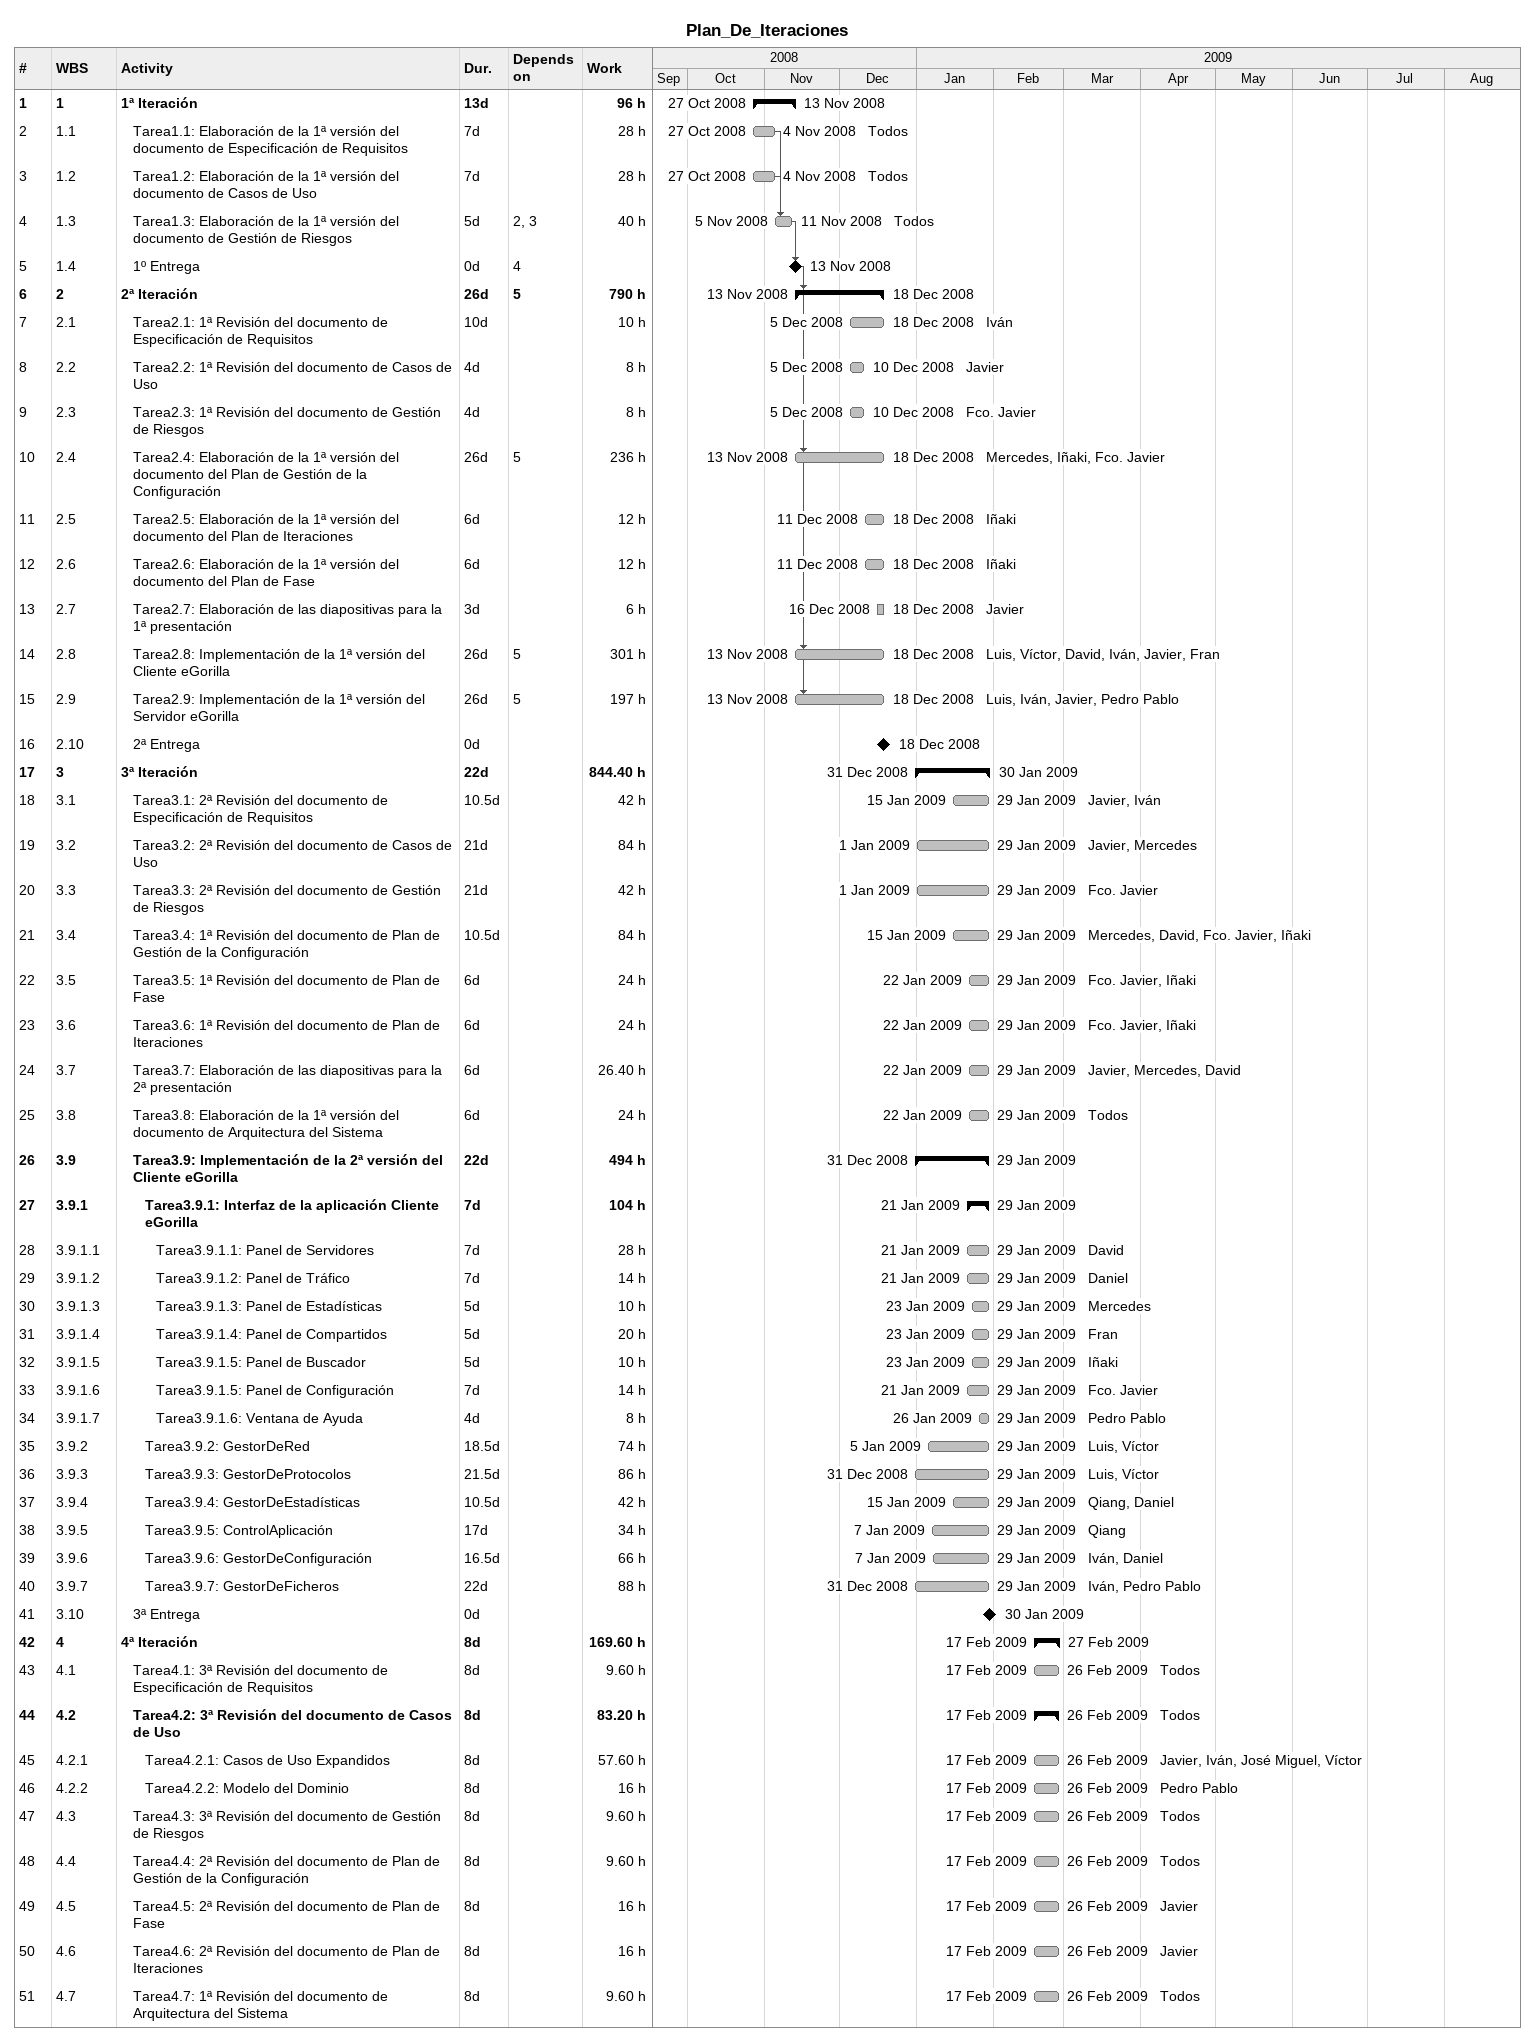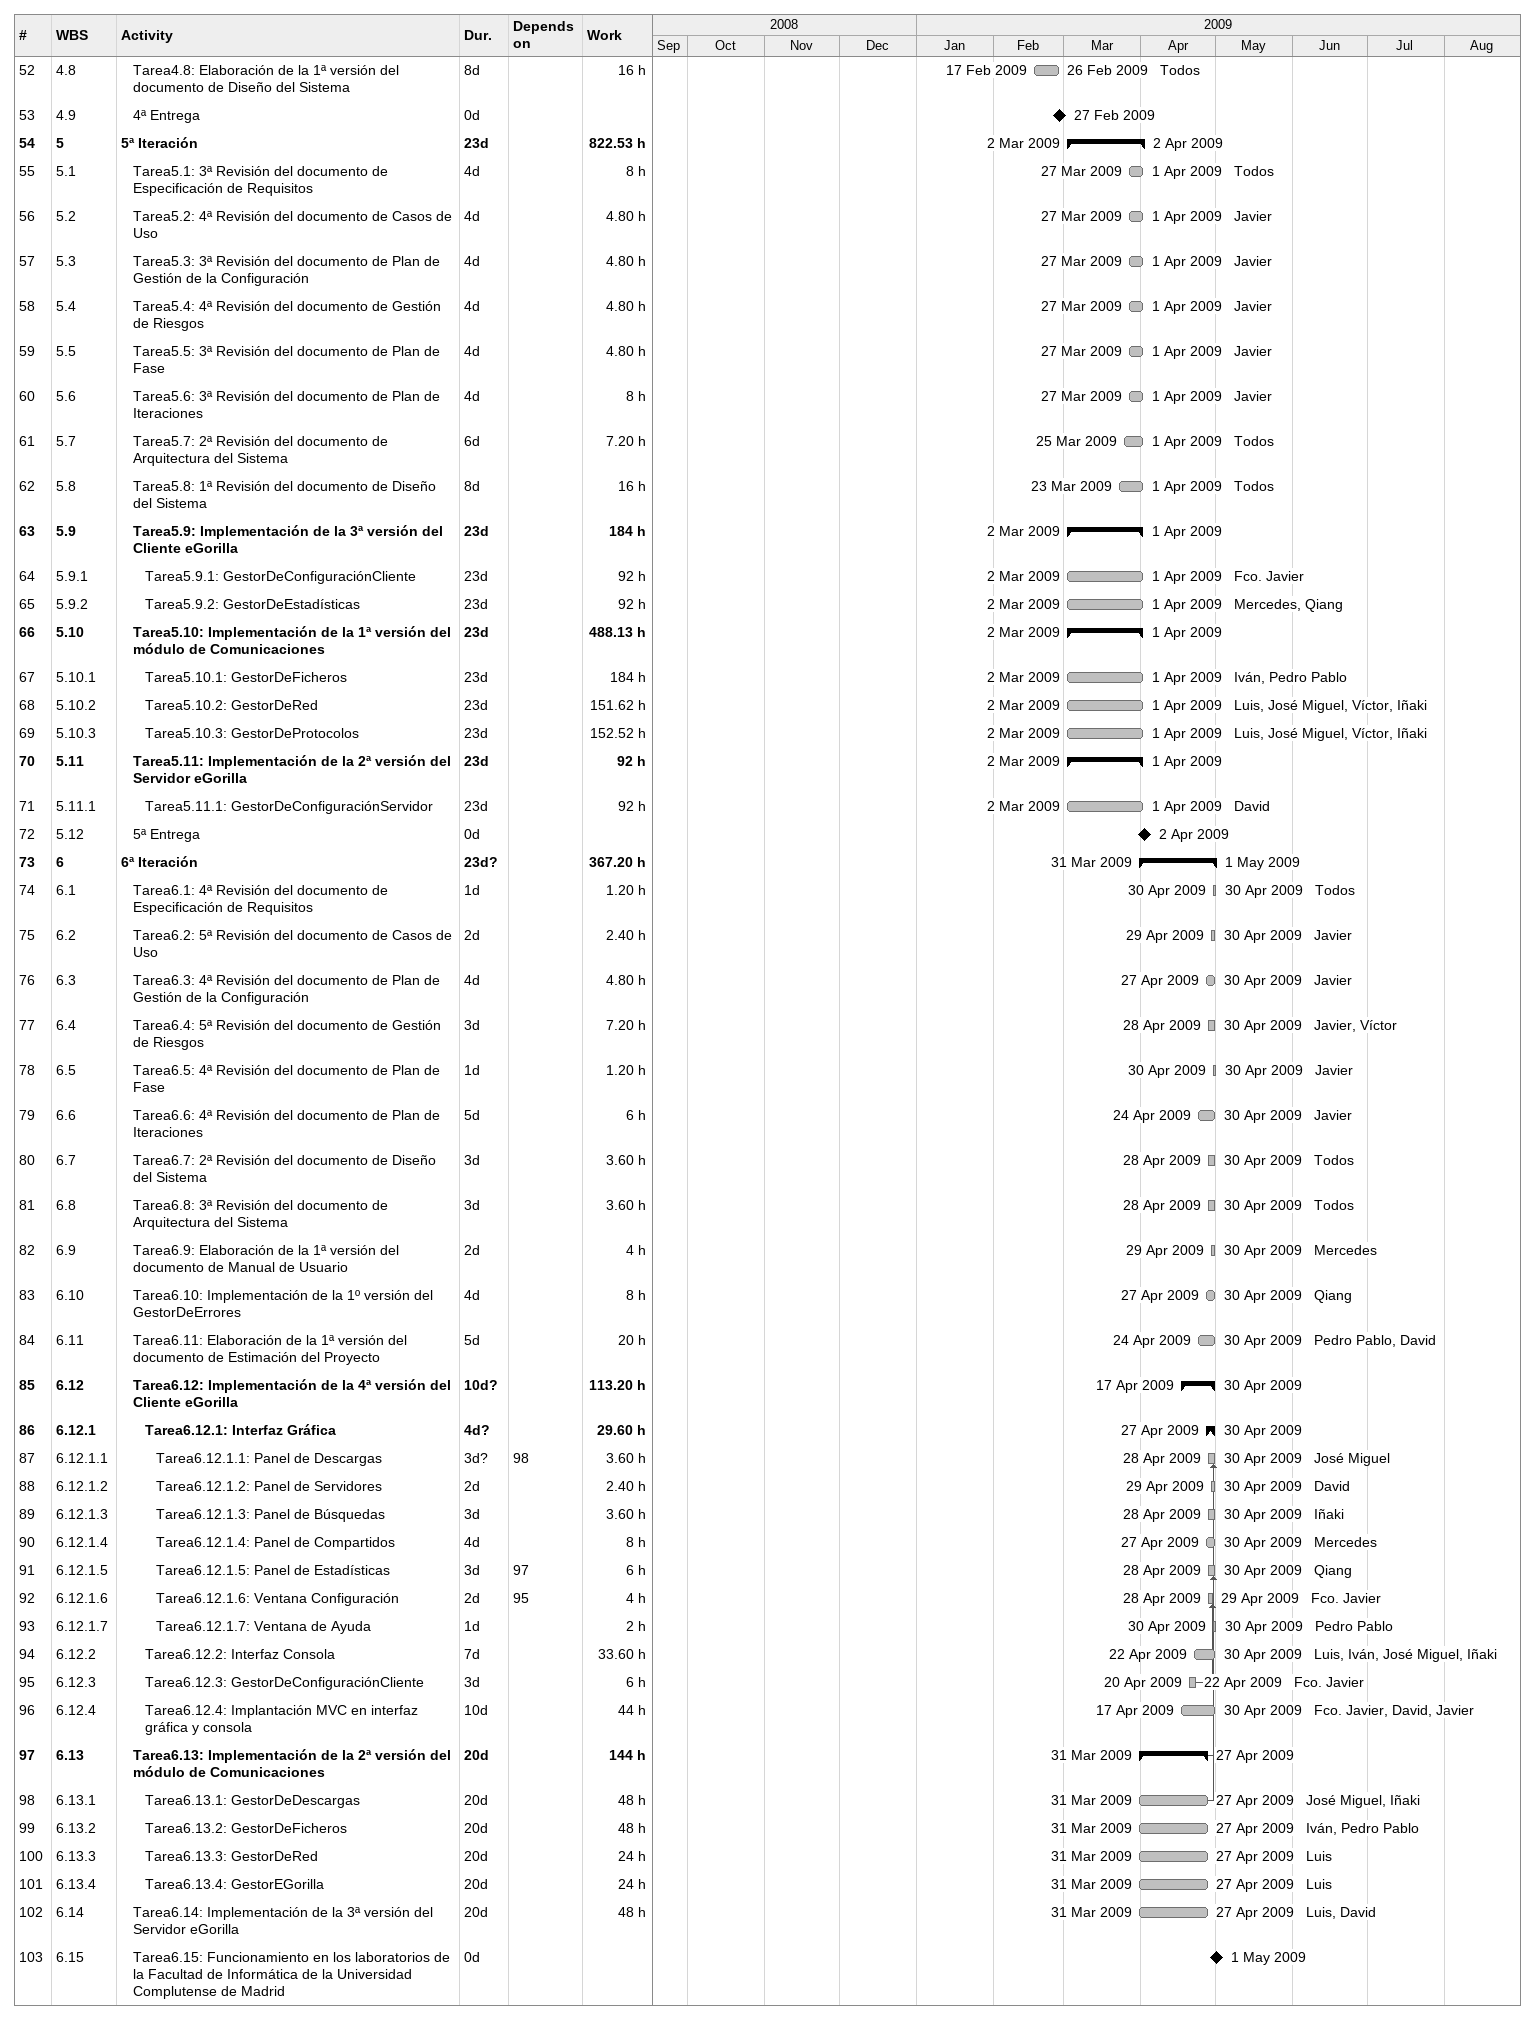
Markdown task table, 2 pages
Plan_De_Iteraciones

| ID | WBS | Task | Duration | Start | Finish | Predecessors | Resources | Work (h) |
|---|---|---|---|---|---|---|---|---|
| 1 | 1 | **1ª Iteración** | 13d | 2008-10-27 | 2008-11-13 |  |  | 96 |
| 2 | 1.1 | Tarea1.1: Elaboración de la 1ª versión del documento de Especificación de Requisitos | 7d | 2008-10-27 | 2008-11-04 |  | Todos | 28 |
| 3 | 1.2 | Tarea1.2: Elaboración de la 1ª versión del documento de Casos de Uso | 7d | 2008-10-27 | 2008-11-04 |  | Todos | 28 |
| 4 | 1.3 | Tarea1.3: Elaboración de la 1ª versión del documento de Gestión de Riesgos | 5d | 2008-11-05 | 2008-11-11 | 2, 3 | Todos | 40 |
| 5 | 1.4 | 1º Entrega | 0d | 2008-11-13 | 2008-11-13 | 4 |  |  |
| 6 | 2 | **2ª Iteración** | 26d | 2008-11-13 | 2008-12-18 | 5 |  | 790 |
| 7 | 2.1 | Tarea2.1: 1ª Revisión del documento de Especificación de Requisitos | 10d | 2008-12-05 | 2008-12-18 |  | Iván | 10 |
| 8 | 2.2 | Tarea2.2: 1ª Revisión del documento de Casos de Uso | 4d | 2008-12-05 | 2008-12-10 |  | Javier | 8 |
| 9 | 2.3 | Tarea2.3: 1ª Revisión del documento de Gestión de Riesgos | 4d | 2008-12-05 | 2008-12-10 |  | Fco. Javier | 8 |
| 10 | 2.4 | Tarea2.4: Elaboración de la 1ª versión del documento del Plan de Gestión de la Configuración | 26d | 2008-11-13 | 2008-12-18 | 5 | Mercedes, Iñaki, Fco. Javier | 236 |
| 11 | 2.5 | Tarea2.5: Elaboración de la 1ª versión del documento del Plan de Iteraciones | 6d | 2008-12-11 | 2008-12-18 |  | Iñaki | 12 |
| 12 | 2.6 | Tarea2.6: Elaboración de la 1ª versión del documento del Plan de Fase | 6d | 2008-12-11 | 2008-12-18 |  | Iñaki | 12 |
| 13 | 2.7 | Tarea2.7: Elaboración de las diapositivas para la 1ª presentación | 3d | 2008-12-16 | 2008-12-18 |  | Javier | 6 |
| 14 | 2.8 | Tarea2.8: Implementación de la 1ª versión del Cliente eGorilla | 26d | 2008-11-13 | 2008-12-18 | 5 | Luis, Víctor, David, Iván, Javier, Fran | 301 |
| 15 | 2.9 | Tarea2.9: Implementación de la 1ª versión del Servidor eGorilla | 26d | 2008-11-13 | 2008-12-18 | 5 | Luis, Iván, Javier, Pedro Pablo | 197 |
| 16 | 2.10 | 2ª Entrega | 0d | 2008-12-18 | 2008-12-18 |  |  |  |
| 17 | 3 | **3ª Iteración** | 22d | 2008-12-31 | 2009-01-30 |  |  | 844.40 |
| 18 | 3.1 | Tarea3.1: 2ª Revisión del documento de Especificación de Requisitos | 10.5d | 2009-01-15 | 2009-01-29 |  | Javier, Iván | 42 |
| 19 | 3.2 | Tarea3.2: 2ª Revisión del documento de Casos de Uso | 21d | 2009-01-01 | 2009-01-29 |  | Javier, Mercedes | 84 |
| 20 | 3.3 | Tarea3.3: 2ª Revisión del documento de Gestión de Riesgos | 21d | 2009-01-01 | 2009-01-29 |  | Fco. Javier | 42 |
| 21 | 3.4 | Tarea3.4: 1ª Revisión del documento de Plan de Gestión de la Configuración | 10.5d | 2009-01-15 | 2009-01-29 |  | Mercedes, David, Fco. Javier, Iñaki | 84 |
| 22 | 3.5 | Tarea3.5: 1ª Revisión del documento de Plan de Fase | 6d | 2009-01-22 | 2009-01-29 |  | Fco. Javier, Iñaki | 24 |
| 23 | 3.6 | Tarea3.6: 1ª Revisión del documento de Plan de Iteraciones | 6d | 2009-01-22 | 2009-01-29 |  | Fco. Javier, Iñaki | 24 |
| 24 | 3.7 | Tarea3.7: Elaboración de las diapositivas para la 2ª presentación | 6d | 2009-01-22 | 2009-01-29 |  | Javier, Mercedes, David | 26.40 |
| 25 | 3.8 | Tarea3.8: Elaboración de la 1ª versión del documento de Arquitectura del Sistema | 6d | 2009-01-22 | 2009-01-29 |  | Todos | 24 |
| 26 | 3.9 | **Tarea3.9: Implementación de la 2ª versión del Cliente eGorilla** | 22d | 2008-12-31 | 2009-01-29 |  |  | 494 |
| 27 | 3.9.1 | **Tarea3.9.1: Interfaz de la aplicación Cliente eGorilla** | 7d | 2009-01-21 | 2009-01-29 |  |  | 104 |
| 28 | 3.9.1.1 | Tarea3.9.1.1: Panel de Servidores | 7d | 2009-01-21 | 2009-01-29 |  | David | 28 |
| 29 | 3.9.1.2 | Tarea3.9.1.2: Panel de Tráfico | 7d | 2009-01-21 | 2009-01-29 |  | Daniel | 14 |
| 30 | 3.9.1.3 | Tarea3.9.1.3: Panel de Estadísticas | 5d | 2009-01-23 | 2009-01-29 |  | Mercedes | 10 |
| 31 | 3.9.1.4 | Tarea3.9.1.4: Panel de Compartidos | 5d | 2009-01-23 | 2009-01-29 |  | Fran | 20 |
| 32 | 3.9.1.5 | Tarea3.9.1.5: Panel de Buscador | 5d | 2009-01-23 | 2009-01-29 |  | Iñaki | 10 |
| 33 | 3.9.1.6 | Tarea3.9.1.5: Panel de Configuración | 7d | 2009-01-21 | 2009-01-29 |  | Fco. Javier | 14 |
| 34 | 3.9.1.7 | Tarea3.9.1.6: Ventana de Ayuda | 4d | 2009-01-26 | 2009-01-29 |  | Pedro Pablo | 8 |
| 35 | 3.9.2 | Tarea3.9.2: GestorDeRed | 18.5d | 2009-01-05 | 2009-01-29 |  | Luis, Víctor | 74 |
| 36 | 3.9.3 | Tarea3.9.3: GestorDeProtocolos | 21.5d | 2008-12-31 | 2009-01-29 |  | Luis, Víctor | 86 |
| 37 | 3.9.4 | Tarea3.9.4: GestorDeEstadísticas | 10.5d | 2009-01-15 | 2009-01-29 |  | Qiang, Daniel | 42 |
| 38 | 3.9.5 | Tarea3.9.5: ControlAplicación | 17d | 2009-01-07 | 2009-01-29 |  | Qiang | 34 |
| 39 | 3.9.6 | Tarea3.9.6: GestorDeConfiguración | 16.5d | 2009-01-07 | 2009-01-29 |  | Iván, Daniel | 66 |
| 40 | 3.9.7 | Tarea3.9.7: GestorDeFicheros | 22d | 2008-12-31 | 2009-01-29 |  | Iván, Pedro Pablo | 88 |
| 41 | 3.10 | 3ª Entrega | 0d | 2009-01-30 | 2009-01-30 |  |  |  |
| 42 | 4 | **4ª Iteración** | 8d | 2009-02-17 | 2009-02-27 |  |  | 169.60 |
| 43 | 4.1 | Tarea4.1: 3ª Revisión del documento de Especificación de Requisitos | 8d | 2009-02-17 | 2009-02-26 |  | Todos | 9.60 |
| 44 | 4.2 | **Tarea4.2: 3ª Revisión del documento de Casos de Uso** | 8d | 2009-02-17 | 2009-02-26 |  | Todos | 83.20 |
| 45 | 4.2.1 | Tarea4.2.1: Casos de Uso Expandidos | 8d | 2009-02-17 | 2009-02-26 |  | Javier, Iván, José Miguel, Víctor | 57.60 |
| 46 | 4.2.2 | Tarea4.2.2: Modelo del Dominio | 8d | 2009-02-17 | 2009-02-26 |  | Pedro Pablo | 16 |
| 47 | 4.3 | Tarea4.3: 3ª Revisión del documento de Gestión de Riesgos | 8d | 2009-02-17 | 2009-02-26 |  | Todos | 9.60 |
| 48 | 4.4 | Tarea4.4: 2ª Revisión del documento de Plan de Gestión de la Configuración | 8d | 2009-02-17 | 2009-02-26 |  | Todos | 9.60 |
| 49 | 4.5 | Tarea4.5: 2ª Revisión del documento de Plan de Fase | 8d | 2009-02-17 | 2009-02-26 |  | Javier | 16 |
| 50 | 4.6 | Tarea4.6: 2ª Revisión del documento de Plan de Iteraciones | 8d | 2009-02-17 | 2009-02-26 |  | Javier | 16 |
| 51 | 4.7 | Tarea4.7: 1ª Revisión del documento de Arquitectura del Sistema | 8d | 2009-02-17 | 2009-02-26 |  | Todos | 9.60 |
| 52 | 4.8 | Tarea4.8: Elaboración de la 1ª versión del documento de Diseño del Sistema | 8d | 2009-02-17 | 2009-02-26 |  | Todos | 16 |
| 53 | 4.9 | 4ª Entrega | 0d | 2009-02-27 | 2009-02-27 |  |  |  |
| 54 | 5 | **5ª Iteración** | 23d | 2009-03-02 | 2009-04-02 |  |  | 822.53 |
| 55 | 5.1 | Tarea5.1: 3ª Revisión del documento de Especificación de Requisitos | 4d | 2009-03-27 | 2009-04-01 |  | Todos | 8 |
| 56 | 5.2 | Tarea5.2: 4ª Revisión del documento de Casos de Uso | 4d | 2009-03-27 | 2009-04-01 |  | Javier | 4.80 |
| 57 | 5.3 | Tarea5.3: 3ª Revisión del documento de Plan de Gestión de la Configuración | 4d | 2009-03-27 | 2009-04-01 |  | Javier | 4.80 |
| 58 | 5.4 | Tarea5.4: 4ª Revisión del documento de Gestión de Riesgos | 4d | 2009-03-27 | 2009-04-01 |  | Javier | 4.80 |
| 59 | 5.5 | Tarea5.5: 3ª Revisión del documento de Plan de Fase | 4d | 2009-03-27 | 2009-04-01 |  | Javier | 4.80 |
| 60 | 5.6 | Tarea5.6: 3ª Revisión del documento de Plan de Iteraciones | 4d | 2009-03-27 | 2009-04-01 |  | Javier | 8 |
| 61 | 5.7 | Tarea5.7: 2ª Revisión del documento de Arquitectura del Sistema | 6d | 2009-03-25 | 2009-04-01 |  | Todos | 7.20 |
| 62 | 5.8 | Tarea5.8: 1ª Revisión del documento de Diseño del Sistema | 8d | 2009-03-23 | 2009-04-01 |  | Todos | 16 |
| 63 | 5.9 | **Tarea5.9: Implementación de la 3ª versión del Cliente eGorilla** | 23d | 2009-03-02 | 2009-04-01 |  |  | 184 |
| 64 | 5.9.1 | Tarea5.9.1: GestorDeConfiguraciónCliente | 23d | 2009-03-02 | 2009-04-01 |  | Fco. Javier | 92 |
| 65 | 5.9.2 | Tarea5.9.2: GestorDeEstadísticas | 23d | 2009-03-02 | 2009-04-01 |  | Mercedes, Qiang | 92 |
| 66 | 5.10 | **Tarea5.10: Implementación de la 1ª versión del módulo de Comunicaciones** | 23d | 2009-03-02 | 2009-04-01 |  |  | 488.13 |
| 67 | 5.10.1 | Tarea5.10.1: GestorDeFicheros | 23d | 2009-03-02 | 2009-04-01 |  | Iván, Pedro Pablo | 184 |
| 68 | 5.10.2 | Tarea5.10.2: GestorDeRed | 23d | 2009-03-02 | 2009-04-01 |  | Luis, José Miguel, Víctor, Iñaki | 151.62 |
| 69 | 5.10.3 | Tarea5.10.3: GestorDeProtocolos | 23d | 2009-03-02 | 2009-04-01 |  | Luis, José Miguel, Víctor, Iñaki | 152.52 |
| 70 | 5.11 | **Tarea5.11: Implementación de la 2ª versión del Servidor eGorilla** | 23d | 2009-03-02 | 2009-04-01 |  |  | 92 |
| 71 | 5.11.1 | Tarea5.11.1: GestorDeConfiguraciónServidor | 23d | 2009-03-02 | 2009-04-01 |  | David | 92 |
| 72 | 5.12 | 5ª Entrega | 0d | 2009-04-02 | 2009-04-02 |  |  |  |
| 73 | 6 | **6ª Iteración** | 23d? | 2009-03-31 | 2009-05-01 |  |  | 367.20 |
| 74 | 6.1 | Tarea6.1: 4ª Revisión del documento de Especificación de Requisitos | 1d | 2009-04-30 | 2009-04-30 |  | Todos | 1.20 |
| 75 | 6.2 | Tarea6.2: 5ª Revisión del documento de Casos de Uso | 2d | 2009-04-29 | 2009-04-30 |  | Javier | 2.40 |
| 76 | 6.3 | Tarea6.3: 4ª Revisión del documento de Plan de Gestión de la Configuración | 4d | 2009-04-27 | 2009-04-30 |  | Javier | 4.80 |
| 77 | 6.4 | Tarea6.4: 5ª Revisión del documento de Gestión de Riesgos | 3d | 2009-04-28 | 2009-04-30 |  | Javier, Víctor | 7.20 |
| 78 | 6.5 | Tarea6.5: 4ª Revisión del documento de Plan de Fase | 1d | 2009-04-30 | 2009-04-30 |  | Javier | 1.20 |
| 79 | 6.6 | Tarea6.6: 4ª Revisión del documento de Plan de Iteraciones | 5d | 2009-04-24 | 2009-04-30 |  | Javier | 6 |
| 80 | 6.7 | Tarea6.7: 2ª Revisión del documento de Diseño del Sistema | 3d | 2009-04-28 | 2009-04-30 |  | Todos | 3.60 |
| 81 | 6.8 | Tarea6.8: 3ª Revisión del documento de Arquitectura del Sistema | 3d | 2009-04-28 | 2009-04-30 |  | Todos | 3.60 |
| 82 | 6.9 | Tarea6.9: Elaboración de la 1ª versión del documento de Manual de Usuario | 2d | 2009-04-29 | 2009-04-30 |  | Mercedes | 4 |
| 83 | 6.10 | Tarea6.10: Implementación de la 1º versión del GestorDeErrores | 4d | 2009-04-27 | 2009-04-30 |  | Qiang | 8 |
| 84 | 6.11 | Tarea6.11: Elaboración de la 1ª versión del documento de Estimación del Proyecto | 5d | 2009-04-24 | 2009-04-30 |  | Pedro Pablo, David | 20 |
| 85 | 6.12 | **Tarea6.12: Implementación de la 4ª versión del Cliente eGorilla** | 10d? | 2009-04-17 | 2009-04-30 |  |  | 113.20 |
| 86 | 6.12.1 | **Tarea6.12.1: Interfaz Gráfica** | 4d? | 2009-04-27 | 2009-04-30 |  |  | 29.60 |
| 87 | 6.12.1.1 | Tarea6.12.1.1: Panel de Descargas | 3d? | 2009-04-28 | 2009-04-30 | 98 | José Miguel | 3.60 |
| 88 | 6.12.1.2 | Tarea6.12.1.2: Panel de Servidores | 2d | 2009-04-29 | 2009-04-30 |  | David | 2.40 |
| 89 | 6.12.1.3 | Tarea6.12.1.3: Panel de Búsquedas | 3d | 2009-04-28 | 2009-04-30 |  | Iñaki | 3.60 |
| 90 | 6.12.1.4 | Tarea6.12.1.4: Panel de Compartidos | 4d | 2009-04-27 | 2009-04-30 |  | Mercedes | 8 |
| 91 | 6.12.1.5 | Tarea6.12.1.5: Panel de Estadísticas | 3d | 2009-04-28 | 2009-04-30 | 97 | Qiang | 6 |
| 92 | 6.12.1.6 | Tarea6.12.1.6: Ventana Configuración | 2d | 2009-04-28 | 2009-04-29 | 95 | Fco. Javier | 4 |
| 93 | 6.12.1.7 | Tarea6.12.1.7: Ventana de Ayuda | 1d | 2009-04-30 | 2009-04-30 |  | Pedro Pablo | 2 |
| 94 | 6.12.2 | Tarea6.12.2: Interfaz Consola | 7d | 2009-04-22 | 2009-04-30 |  | Luis, Iván, José Miguel, Iñaki | 33.60 |
| 95 | 6.12.3 | Tarea6.12.3: GestorDeConfiguraciónCliente | 3d | 2009-04-20 | 2009-04-22 |  | Fco. Javier | 6 |
| 96 | 6.12.4 | Tarea6.12.4: Implantación MVC en interfaz gráfica y consola | 10d | 2009-04-17 | 2009-04-30 |  | Fco. Javier, David, Javier | 44 |
| 97 | 6.13 | **Tarea6.13: Implementación de la 2ª versión del módulo de Comunicaciones** | 20d | 2009-03-31 | 2009-04-27 |  |  | 144 |
| 98 | 6.13.1 | Tarea6.13.1: GestorDeDescargas | 20d | 2009-03-31 | 2009-04-27 |  | José Miguel, Iñaki | 48 |
| 99 | 6.13.2 | Tarea6.13.2: GestorDeFicheros | 20d | 2009-03-31 | 2009-04-27 |  | Iván, Pedro Pablo | 48 |
| 100 | 6.13.3 | Tarea6.13.3: GestorDeRed | 20d | 2009-03-31 | 2009-04-27 |  | Luis | 24 |
| 101 | 6.13.4 | Tarea6.13.4: GestorEGorilla | 20d | 2009-03-31 | 2009-04-27 |  | Luis | 24 |
| 102 | 6.14 | Tarea6.14: Implementación de la 3ª versión del Servidor eGorilla | 20d | 2009-03-31 | 2009-04-27 |  | Luis, David | 48 |
| 103 | 6.15 | Tarea6.15: Funcionamiento en los laboratorios de la Facultad de Informática de la Universidad Complutense de Madrid | 0d | 2009-05-01 | 2009-05-01 |  |  |  |
